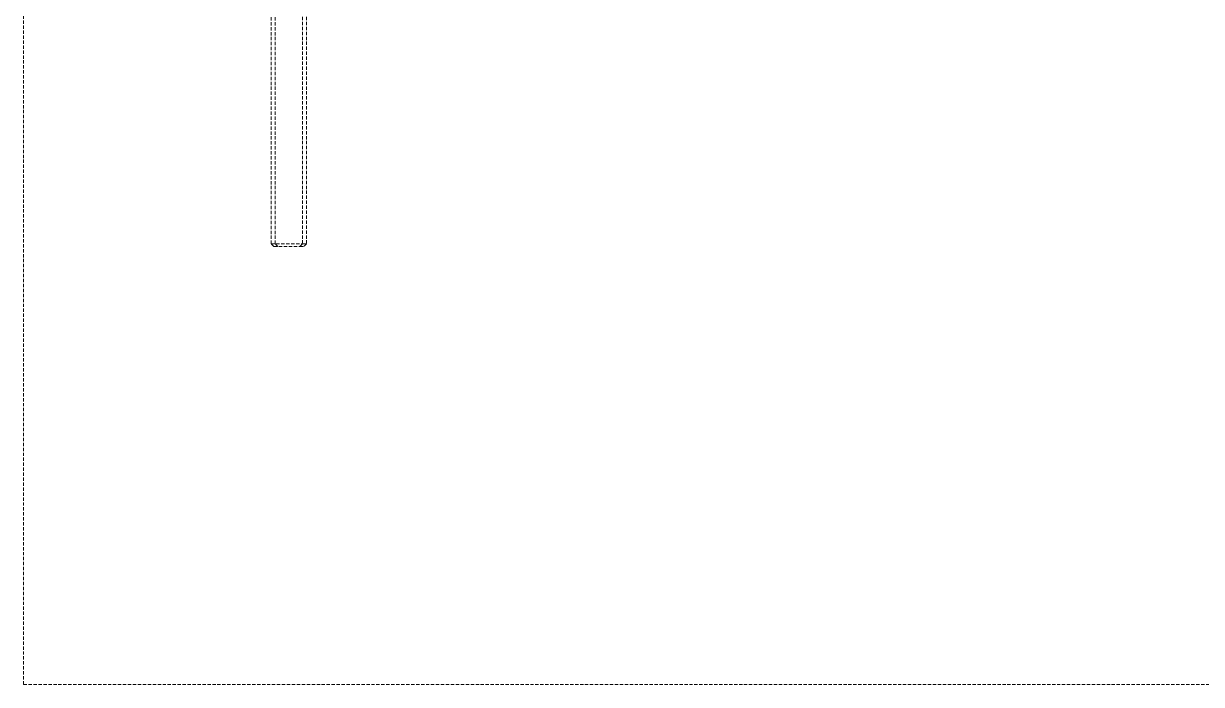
# Model space of a CAD drawing. Header units: millimetres. Extents: x -279 to 4999, y 61 to 3536.
# Drawn here: x 3774.5 to 4226.1, y 2522.4 to 2775.9 of the extents above; entities that cross this region are included whole.
import ezdxf

# ---------------------------------------------------------------- set-up
doc = ezdxf.new("R2010")
doc.units = ezdxf.units.MM
doc.linetypes.add('HIDDEN', pattern=[1.905, 1.27, -0.635])
doc.layers.add('ZANO_R_przerywana', color=7, linetype='HIDDEN', lineweight=0)

msp = doc.modelspace()

# ---------------------------------------------------------------- linework, layer by layer
at = {"layer": 'ZANO_R_przerywana'}
for p, q in [((3869.48, 2691.33), (3869.48, 2839.4)), ((3870.98, 2691.33), (3870.98, 2839.4)), ((3881.48, 2839.4), (3881.48, 2691.33)), ((3882.98, 2839.4), (3882.98, 2691.33)), ((3774.48, 2522.36), (3774.48, 2822.36)), ((3869.48, 2691.33), (3881.48, 2691.33)), ((3870.45, 2690.36), (3869.48, 2691.33)), ((3870.45, 2690.36), (3880.52, 2690.36)), ((3871.95, 2690.36), (3870.98, 2691.33)), ((3871.95, 2690.36), (3870.98, 2691.33)), ((3881.48, 2691.33), (3880.52, 2690.36)), ((3880.52, 2690.36), (3882.02, 2690.36)), ((3882.98, 2691.33), (3881.48, 2691.33)), ((3882.98, 2691.33), (3882.02, 2690.36)), ((3774.48, 2522.36), (4574.48, 2522.36))]:
    msp.add_line(p, q, dxfattribs=at)

doc.saveas('drawing.dxf')
